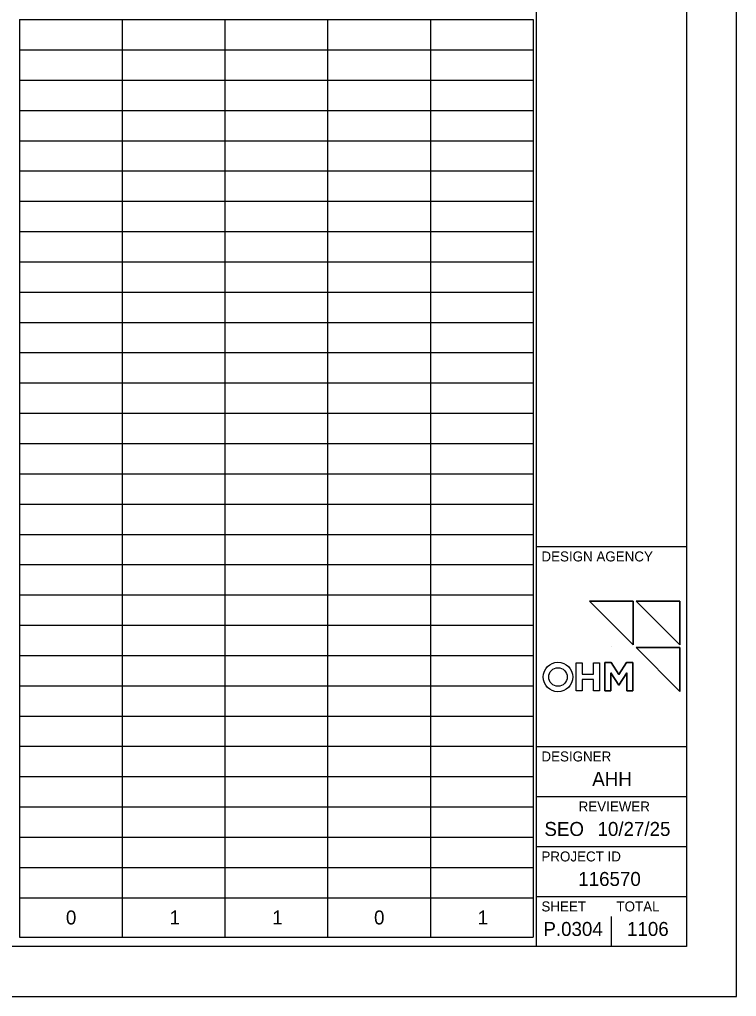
# Model space of a CAD drawing. Extents: x 0 to 34, y 0 to 22.
# Drawn here: x 26.83 to 34, y 0 to 9.77 of the extents above; entities that cross this region are included whole.
import ezdxf

# ---------------------------------------------------------------- set-up
doc = ezdxf.new("R2010")
doc.units = 0
for name, color, linetype in [('Default', 7, 'Continuous'), ('SH_Border', 7, 'Continuous'), ('SH_Cut_Line', 7, 'Continuous'), ('SH_Data', 7, 'Continuous')]:
    doc.layers.add(name, color=color, linetype=linetype)

msp = doc.modelspace()

# ---------------------------------------------------------------- linework, layer by layer
at = {"layer": 'Default'}
for p, q in [((26.8317, 9.769), (27.8586, 9.769)), ((26.8317, 9.769), (26.8317, 9.4661)), ((27.8586, 9.769), (30.9395, 9.769)), ((27.8586, 9.769), (27.8586, 9.4661)), ((28.8856, 9.769), (28.8856, 9.4661)), ((29.9125, 9.769), (29.9125, 9.4661)), ((30.9395, 9.769), (31.9665, 9.769)), ((30.9395, 9.769), (30.9395, 9.4661)), ((31.9665, 9.769), (31.9665, 9.4661)), ((26.8317, 9.4661), (27.8586, 9.4661)), ((26.8317, 9.4661), (26.8317, 9.1633)), ((27.8586, 9.4661), (30.9395, 9.4661)), ((27.8586, 9.4661), (27.8586, 9.1633)), ((28.8856, 9.4661), (28.8856, 9.1633)), ((29.9125, 9.4661), (29.9125, 9.1633)), ((30.9395, 9.4661), (31.9665, 9.4661)), ((30.9395, 9.4661), (30.9395, 9.1633)), ((31.9665, 9.4661), (31.9665, 9.1633)), ((26.8317, 9.1633), (27.8586, 9.1633)), ((26.8317, 9.1633), (26.8317, 8.8605)), ((27.8586, 9.1633), (30.9395, 9.1633)), ((27.8586, 9.1633), (27.8586, 8.8605)), ((28.8856, 9.1633), (28.8856, 8.8605)), ((29.9125, 9.1633), (29.9125, 8.8605)), ((30.9395, 9.1633), (31.9665, 9.1633)), ((30.9395, 9.1633), (30.9395, 8.8605)), ((31.9665, 9.1633), (31.9665, 8.8605)), ((26.8317, 8.8605), (27.8586, 8.8605)), ((26.8317, 8.8605), (26.8317, 8.5577)), ((27.8586, 8.8605), (30.9395, 8.8605)), ((27.8586, 8.8605), (27.8586, 8.5577)), ((28.8856, 8.8605), (28.8856, 8.5577)), ((29.9125, 8.8605), (29.9125, 8.5577)), ((30.9395, 8.8605), (31.9665, 8.8605)), ((30.9395, 8.8605), (30.9395, 8.5577)), ((31.9665, 8.8605), (31.9665, 8.5577)), ((26.8317, 8.5577), (27.8586, 8.5577)), ((26.8317, 8.5577), (26.8317, 8.2549)), ((27.8586, 8.5577), (30.9395, 8.5577)), ((27.8586, 8.5577), (27.8586, 8.2549)), ((28.8856, 8.5577), (28.8856, 8.2549)), ((29.9125, 8.5577), (29.9125, 8.2549)), ((30.9395, 8.5577), (31.9665, 8.5577)), ((30.9395, 8.5577), (30.9395, 8.2549)), ((31.9665, 8.5577), (31.9665, 8.2549)), ((26.8317, 8.2549), (27.8586, 8.2549)), ((26.8317, 8.2549), (26.8317, 7.952)), ((27.8586, 8.2549), (30.9395, 8.2549)), ((27.8586, 8.2549), (27.8586, 7.952)), ((28.8856, 8.2549), (28.8856, 7.952)), ((29.9125, 8.2549), (29.9125, 7.952)), ((30.9395, 8.2549), (31.9665, 8.2549)), ((30.9395, 8.2549), (30.9395, 7.952)), ((31.9665, 8.2549), (31.9665, 7.952)), ((26.8317, 7.952), (27.8586, 7.952)), ((26.8317, 7.952), (26.8317, 7.6492)), ((27.8586, 7.952), (30.9395, 7.952)), ((27.8586, 7.952), (27.8586, 7.6492)), ((28.8856, 7.952), (28.8856, 7.6492)), ((29.9125, 7.952), (29.9125, 7.6492)), ((30.9395, 7.952), (31.9665, 7.952)), ((30.9395, 7.952), (30.9395, 7.6492)), ((31.9665, 7.952), (31.9665, 7.6492)), ((26.8317, 7.6492), (27.8586, 7.6492)), ((26.8317, 7.6492), (26.8317, 7.3464)), ((27.8586, 7.6492), (30.9395, 7.6492)), ((27.8586, 7.6492), (27.8586, 7.3464)), ((28.8856, 7.6492), (28.8856, 7.3464)), ((29.9125, 7.6492), (29.9125, 7.3464)), ((30.9395, 7.6492), (31.9665, 7.6492)), ((30.9395, 7.6492), (30.9395, 7.3464)), ((31.9665, 7.6492), (31.9665, 7.3464)), ((26.8317, 7.3464), (27.8586, 7.3464)), ((26.8317, 7.3464), (26.8317, 7.0436)), ((27.8586, 7.3464), (30.9395, 7.3464)), ((27.8586, 7.3464), (27.8586, 7.0436)), ((28.8856, 7.3464), (28.8856, 7.0436)), ((29.9125, 7.3464), (29.9125, 7.0436)), ((30.9395, 7.3464), (31.9665, 7.3464)), ((30.9395, 7.3464), (30.9395, 7.0436)), ((31.9665, 7.3464), (31.9665, 7.0436)), ((26.8317, 7.0436), (27.8586, 7.0436)), ((26.8317, 7.0436), (26.8317, 6.7408)), ((27.8586, 7.0436), (30.9395, 7.0436)), ((27.8586, 7.0436), (27.8586, 6.7408)), ((28.8856, 7.0436), (28.8856, 6.7408)), ((29.9125, 7.0436), (29.9125, 6.7408)), ((30.9395, 7.0436), (31.9665, 7.0436)), ((30.9395, 7.0436), (30.9395, 6.7408)), ((31.9665, 7.0436), (31.9665, 6.7408)), ((26.8317, 6.7408), (27.8586, 6.7408)), ((26.8317, 6.7408), (26.8317, 6.4379)), ((27.8586, 6.7408), (30.9395, 6.7408)), ((27.8586, 6.7408), (27.8586, 6.4379)), ((28.8856, 6.7408), (28.8856, 6.4379)), ((29.9125, 6.7408), (29.9125, 6.4379)), ((30.9395, 6.7408), (31.9665, 6.7408)), ((30.9395, 6.7408), (30.9395, 6.4379)), ((31.9665, 6.7408), (31.9665, 6.4379)), ((26.8317, 6.4379), (27.8586, 6.4379)), ((26.8317, 6.4379), (26.8317, 6.1351)), ((27.8586, 6.4379), (30.9395, 6.4379)), ((27.8586, 6.4379), (27.8586, 6.1351)), ((28.8856, 6.4379), (28.8856, 6.1351)), ((29.9125, 6.4379), (29.9125, 6.1351)), ((30.9395, 6.4379), (31.9665, 6.4379)), ((30.9395, 6.4379), (30.9395, 6.1351)), ((31.9665, 6.4379), (31.9665, 6.1351)), ((26.8317, 6.1351), (27.8586, 6.1351)), ((26.8317, 6.1351), (26.8317, 5.8323)), ((27.8586, 6.1351), (30.9395, 6.1351)), ((27.8586, 6.1351), (27.8586, 5.8323)), ((28.8856, 6.1351), (28.8856, 5.8323)), ((29.9125, 6.1351), (29.9125, 5.8323)), ((30.9395, 6.1351), (31.9665, 6.1351)), ((30.9395, 6.1351), (30.9395, 5.8323)), ((31.9665, 6.1351), (31.9665, 5.8323)), ((26.8317, 5.8323), (27.8586, 5.8323)), ((26.8317, 5.8323), (26.8317, 5.5295)), ((27.8586, 5.8323), (30.9395, 5.8323)), ((27.8586, 5.8323), (27.8586, 5.5295)), ((28.8856, 5.8323), (28.8856, 5.5295)), ((29.9125, 5.8323), (29.9125, 5.5295)), ((30.9395, 5.8323), (31.9665, 5.8323)), ((30.9395, 5.8323), (30.9395, 5.5295)), ((31.9665, 5.8323), (31.9665, 5.5295)), ((26.8317, 5.5295), (27.8586, 5.5295)), ((26.8317, 5.5295), (26.8317, 5.2266)), ((27.8586, 5.5295), (30.9395, 5.5295)), ((27.8586, 5.5295), (27.8586, 5.2266)), ((28.8856, 5.5295), (28.8856, 5.2266)), ((29.9125, 5.5295), (29.9125, 5.2266)), ((30.9395, 5.5295), (31.9665, 5.5295)), ((30.9395, 5.5295), (30.9395, 5.2266)), ((31.9665, 5.5295), (31.9665, 5.2266)), ((26.8317, 5.2266), (27.8586, 5.2266)), ((26.8317, 5.2266), (26.8317, 4.9238)), ((27.8586, 5.2266), (30.9395, 5.2266)), ((27.8586, 5.2266), (27.8586, 4.9238)), ((28.8856, 5.2266), (28.8856, 4.9238)), ((29.9125, 5.2266), (29.9125, 4.9238)), ((30.9395, 5.2266), (31.9665, 5.2266)), ((30.9395, 5.2266), (30.9395, 4.9238)), ((31.9665, 5.2266), (31.9665, 4.9238)), ((26.8317, 4.9238), (27.8586, 4.9238)), ((26.8317, 4.9238), (26.8317, 4.621)), ((27.8586, 4.9238), (30.9395, 4.9238)), ((27.8586, 4.9238), (27.8586, 4.621)), ((28.8856, 4.9238), (28.8856, 4.621)), ((29.9125, 4.9238), (29.9125, 4.621)), ((30.9395, 4.9238), (31.9665, 4.9238)), ((30.9395, 4.9238), (30.9395, 4.621)), ((31.9665, 4.9238), (31.9665, 4.621)), ((26.8317, 4.621), (27.8586, 4.621)), ((26.8317, 4.621), (26.8317, 4.3182)), ((27.8586, 4.621), (30.9395, 4.621)), ((27.8586, 4.621), (27.8586, 4.3182)), ((28.8856, 4.621), (28.8856, 4.3182)), ((29.9125, 4.621), (29.9125, 4.3182)), ((30.9395, 4.621), (31.9665, 4.621)), ((30.9395, 4.621), (30.9395, 4.3182)), ((31.9665, 4.621), (31.9665, 4.3182)), ((26.8317, 4.3182), (27.8586, 4.3182)), ((26.8317, 4.3182), (26.8317, 4.0154)), ((27.8586, 4.3182), (30.9395, 4.3182)), ((27.8586, 4.3182), (27.8586, 4.0154)), ((28.8856, 4.3182), (28.8856, 4.0154)), ((29.9125, 4.3182), (29.9125, 4.0154)), ((30.9395, 4.3182), (31.9665, 4.3182)), ((30.9395, 4.3182), (30.9395, 4.0154)), ((31.9665, 4.3182), (31.9665, 4.0154)), ((26.8317, 4.0154), (27.8586, 4.0154)), ((26.8317, 4.0154), (26.8317, 3.7125)), ((27.8586, 4.0154), (30.9395, 4.0154)), ((27.8586, 4.0154), (27.8586, 3.7125)), ((28.8856, 4.0154), (28.8856, 3.7125)), ((29.9125, 4.0154), (29.9125, 3.7125)), ((30.9395, 4.0154), (31.9665, 4.0154)), ((30.9395, 4.0154), (30.9395, 3.7125)), ((31.9665, 4.0154), (31.9665, 3.7125)), ((26.8317, 3.7125), (27.8586, 3.7125)), ((26.8317, 3.7125), (26.8317, 3.4097)), ((27.8586, 3.7125), (30.9395, 3.7125)), ((27.8586, 3.7125), (27.8586, 3.4097)), ((28.8856, 3.7125), (28.8856, 3.4097)), ((29.9125, 3.7125), (29.9125, 3.4097)), ((30.9395, 3.7125), (31.9665, 3.7125)), ((30.9395, 3.7125), (30.9395, 3.4097)), ((31.9665, 3.7125), (31.9665, 3.4097)), ((26.8317, 3.4097), (27.8586, 3.4097)), ((26.8317, 3.4097), (26.8317, 3.1069)), ((27.8586, 3.4097), (30.9395, 3.4097)), ((27.8586, 3.4097), (27.8586, 3.1069)), ((28.8856, 3.4097), (28.8856, 3.1069)), ((29.9125, 3.4097), (29.9125, 3.1069)), ((30.9395, 3.4097), (31.9665, 3.4097)), ((30.9395, 3.4097), (30.9395, 3.1069)), ((31.9665, 3.4097), (31.9665, 3.1069)), ((26.8317, 3.1069), (27.8586, 3.1069)), ((26.8317, 3.1069), (26.8317, 2.8041)), ((27.8586, 3.1069), (30.9395, 3.1069)), ((27.8586, 3.1069), (27.8586, 2.8041)), ((28.8856, 3.1069), (28.8856, 2.8041)), ((29.9125, 3.1069), (29.9125, 2.8041)), ((30.9395, 3.1069), (31.9665, 3.1069)), ((30.9395, 3.1069), (30.9395, 2.8041)), ((31.9665, 3.1069), (31.9665, 2.8041)), ((26.8317, 2.8041), (27.8586, 2.8041)), ((26.8317, 2.8041), (26.8317, 2.5013)), ((27.8586, 2.8041), (30.9395, 2.8041)), ((27.8586, 2.8041), (27.8586, 2.5013)), ((28.8856, 2.8041), (28.8856, 2.5013)), ((29.9125, 2.8041), (29.9125, 2.5013)), ((30.9395, 2.8041), (31.9665, 2.8041)), ((30.9395, 2.8041), (30.9395, 2.5013)), ((31.9665, 2.8041), (31.9665, 2.5013)), ((26.8317, 2.5013), (27.8586, 2.5013)), ((26.8317, 2.5013), (26.8317, 2.1984)), ((27.8586, 2.5013), (30.9395, 2.5013)), ((27.8586, 2.5013), (27.8586, 2.1984)), ((28.8856, 2.5013), (28.8856, 2.1984)), ((29.9125, 2.5013), (29.9125, 2.1984)), ((30.9395, 2.5013), (31.9665, 2.5013)), ((30.9395, 2.5013), (30.9395, 2.1984)), ((31.9665, 2.5013), (31.9665, 2.1984)), ((26.8317, 2.1984), (27.8586, 2.1984)), ((26.8317, 2.1984), (26.8317, 1.8956)), ((27.8586, 2.1984), (30.9395, 2.1984)), ((27.8586, 2.1984), (27.8586, 1.8956)), ((28.8856, 2.1984), (28.8856, 1.8956)), ((29.9125, 2.1984), (29.9125, 1.8956)), ((30.9395, 2.1984), (31.9665, 2.1984)), ((30.9395, 2.1984), (30.9395, 1.8956)), ((31.9665, 2.1984), (31.9665, 1.8956)), ((26.8317, 1.8956), (27.8586, 1.8956)), ((26.8317, 1.8956), (26.8317, 1.5928)), ((27.8586, 1.8956), (30.9395, 1.8956)), ((27.8586, 1.8956), (27.8586, 1.5928)), ((28.8856, 1.8956), (28.8856, 1.5928)), ((29.9125, 1.8956), (29.9125, 1.5928)), ((30.9395, 1.8956), (31.9665, 1.8956)), ((30.9395, 1.8956), (30.9395, 1.5928)), ((31.9665, 1.8956), (31.9665, 1.5928)), ((26.8317, 1.5928), (27.8586, 1.5928)), ((26.8317, 1.5928), (26.8317, 1.29)), ((27.8586, 1.5928), (30.9395, 1.5928)), ((27.8586, 1.5928), (27.8586, 1.29)), ((28.8856, 1.5928), (28.8856, 1.29)), ((29.9125, 1.5928), (29.9125, 1.29)), ((30.9395, 1.5928), (31.9665, 1.5928)), ((30.9395, 1.5928), (30.9395, 1.29)), ((31.9665, 1.5928), (31.9665, 1.29)), ((26.8317, 1.29), (27.8586, 1.29)), ((26.8317, 1.29), (26.8317, 0.9871)), ((27.8586, 1.29), (30.9395, 1.29)), ((27.8586, 1.29), (27.8586, 0.9871)), ((28.8856, 1.29), (28.8856, 0.9871)), ((29.9125, 1.29), (29.9125, 0.9871)), ((30.9395, 1.29), (31.9665, 1.29)), ((30.9395, 1.29), (30.9395, 0.9871)), ((31.9665, 1.29), (31.9665, 0.9871)), ((26.8317, 0.9871), (27.8586, 0.9871)), ((26.8317, 0.9871), (26.8317, 0.5922)), ((27.8586, 0.9871), (30.9395, 0.9871)), ((27.8586, 0.9871), (27.8586, 0.5922)), ((28.8856, 0.9871), (28.8856, 0.5922)), ((29.9125, 0.9871), (29.9125, 0.5922)), ((30.9395, 0.9871), (31.9665, 0.9871)), ((30.9395, 0.9871), (30.9395, 0.5922)), ((31.9665, 0.9871), (31.9665, 0.5922)), ((26.8317, 0.5922), (27.8586, 0.5922)), ((27.8586, 0.5922), (30.9395, 0.5922)), ((30.9395, 0.5922), (31.9665, 0.5922))]:
    msp.add_line(p, q, dxfattribs=at)
at = {"layer": 'SH_Border'}
for p, q in [((32, 0.5), (32, 21.5)), ((32, 4.5), (33.5, 4.5)), ((32, 2.5), (33.5, 2.5)), ((32, 2), (33.5, 2)), ((32, 1.5), (33.5, 1.5)), ((32, 1), (33.5, 1))]:
    msp.add_line(p, q, dxfattribs=at)
msp.add_lwpolyline([(1.5, 21.5), (33.5, 21.5), (33.5, 0.5), (1.5, 0.5)], close=True, dxfattribs=at)
at = {"layer": 'SH_Cut_Line'}
msp.add_lwpolyline([(0, 0), (34, 0), (34, 22), (0, 22)], close=True, dxfattribs=at)
at = {"layer": 'SH_Data'}
for p, q in [((32.75, 3.5), (32.75, 3.5)), ((32.7449, 3.0567), (32.7449, 3.2374)), ((32.7449, 3.2374), (32.8241, 3.1133)), ((32.8241, 3.1133), (32.9033, 3.2374)), ((32.9033, 3.2374), (32.9033, 3.0567)), ((32.75, 0.5), (32.75, 0.8)), ((32.375, 0.675), (32.375, 0.675))]:
    msp.add_line(p, q, dxfattribs=at)
for points in [[(32.5297, 3.9531), (32.9656, 3.515), (32.9656, 3.9531), (32.5297, 3.9531)], [(32.9967, 3.9531), (33.4326, 3.515), (33.4326, 3.9531), (32.9967, 3.9531)], [(32.9967, 3.4882), (33.4326, 3.05), (33.4326, 3.4882), (32.9967, 3.4882)], [(32.8241, 3.2206), (32.7482, 3.3395), (32.6849, 3.3395), (32.6849, 3.0567), (32.7449, 3.0567)], [(32.9033, 3.0567), (32.9633, 3.0567), (32.9633, 3.3395), (32.9, 3.3395), (32.8241, 3.2206)]]:
    msp.add_lwpolyline(points, dxfattribs=at)
for points in [[(32.9656, 3.9531), (32.9656, 3.515), (32.5297, 3.9531)], [(33.4326, 3.9531), (33.4326, 3.515), (32.9967, 3.9531)], [(33.4326, 3.4882), (33.4326, 3.05), (32.9967, 3.4882)], [(32.3975, 3.3378), (32.4575, 3.3378), (32.4575, 3.2243), (32.571, 3.2243), (32.571, 3.3378), (32.631, 3.3378), (32.631, 3.0564), (32.571, 3.0564), (32.571, 3.1706), (32.4575, 3.1706), (32.4575, 3.0564), (32.3975, 3.0564)], [(32.3975, 3.3378), (32.4575, 3.3378), (32.4575, 3.2243), (32.571, 3.2243), (32.571, 3.3378), (32.631, 3.3378), (32.631, 3.0564), (32.571, 3.0564), (32.571, 3.1706), (32.4575, 3.1706), (32.4575, 3.0564), (32.3975, 3.0564)], [(32.9, 3.3395), (32.9633, 3.3395), (32.9633, 3.0567), (32.9033, 3.0567), (32.9033, 3.2374), (32.8241, 3.1133), (32.7449, 3.2374), (32.7449, 3.0567), (32.6849, 3.0567), (32.6849, 3.3395), (32.7482, 3.3395), (32.8241, 3.2206)]]:
    msp.add_lwpolyline(points, close=True, dxfattribs=at)
for radius in [0.1477, 0.1477, 0.0927, 0.0927]:
    msp.add_circle((32.2152, 3.1946), radius, dxfattribs=at)

# ---------------------------------------------------------------- texts
at = {"layer": 'Default'}
for s, p in [('0', (27.2955, 0.7197)), ('1', (28.3316, 0.7197)), ('1', (29.3586, 0.7197)), ('0', (30.3764, 0.7197)), ('1', (31.4125, 0.7197))]:
    msp.add_text(s, height=0.1399, dxfattribs=at).set_placement(p)
at = {"layer": 'SH_Data'}
for s, height, p in [('DESIGN AGENCY', 0.1, (32.05, 4.35)), ('DESIGNER', 0.1, (32.05, 2.35)), ('AHH', 0.14, (32.558, 2.105)), ('REVIEWER', 0.1, (32.4218, 1.85)), ('SEO', 0.14, (32.0796, 1.605)), ('10/27/25', 0.14, (32.611, 1.605)), ('PROJECT ID', 0.1, (32.05, 1.35)), ('116570', 0.14, (32.4186, 1.105)), ('SHEET', 0.1, (32.05, 0.85)), ('TOTAL', 0.1, (32.8, 0.85)), ('P.0304', 0.14, (32.0698, 0.605)), ('1106', 0.14, (32.9059, 0.605))]:
    msp.add_text(s, height=height, dxfattribs=at).set_placement(p)

doc.saveas('drawing.dxf')
